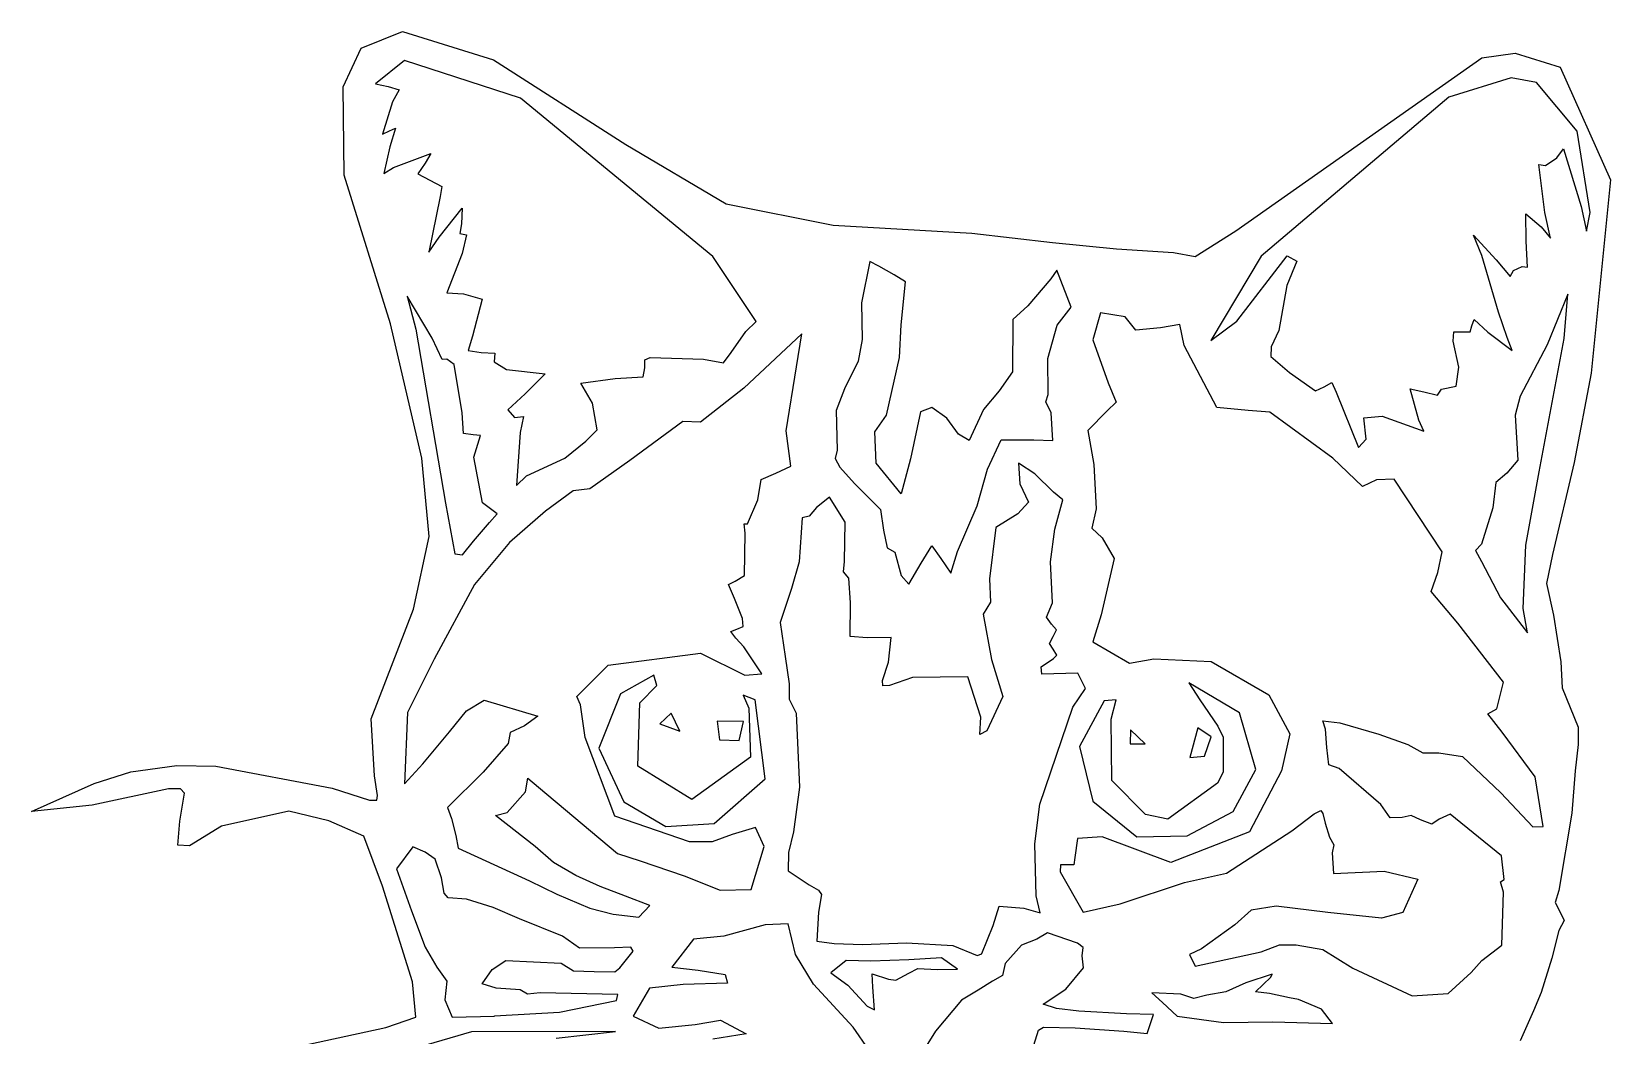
# Model space of a CAD drawing. Extents: x 6 to 289, y 8 to 203.
# Drawn here: x 90.3 to 98.99, y 35.25 to 40.76 of the extents above; entities that cross this region are included whole.
import ezdxf

# ---------------------------------------------------------------- set-up
doc = ezdxf.new("R2010")
doc.units = 0

msp = doc.modelspace()

# ---------------------------------------------------------------- linework, layer by layer
at = {"layer": 'top-bottom'}
for p, q in [((92.116974, 40.672177), (92.344614, 40.763755)), ((92.344614, 40.763755), (92.844292, 40.608714)), ((92.018277, 40.459452), (92.116974, 40.672177)), ((98.278284, 40.620319), (98.462367, 40.645543)), ((98.462367, 40.645543), (98.709307, 40.568845)), ((92.354966, 40.605182), (92.196058, 40.476034)), ((92.992399, 40.397001), (92.354966, 40.605182)), ((92.844292, 40.608714), (93.571814, 40.143241)), ((96.926844, 39.668354), (98.278284, 40.620319)), ((98.709307, 40.568845), (98.986046, 39.949968)), ((92.023534, 39.97541), (92.018277, 40.459452)), ((92.196058, 40.476034), (92.265397, 40.461958)), ((92.265397, 40.461958), (92.326335, 40.44379)), ((98.439459, 40.508804), (98.097227, 40.403161)), ((98.579427, 40.483828), (98.439459, 40.508804)), ((98.802846, 40.216838), (98.579427, 40.483828)), ((92.289858, 40.377881), (92.233735, 40.199697)), ((92.326335, 40.44379), (92.289858, 40.377881)), ((94.051059, 39.528228), (92.992399, 40.397001)), ((98.097227, 40.403161), (97.066277, 39.529283)), ((92.233735, 40.199697), (92.27241, 40.217689)), ((92.27241, 40.217689), (92.305959, 40.232541)), ((92.305959, 40.232541), (92.275338, 40.129594)), ((98.875502, 39.768749), (98.802846, 40.216838)), ((92.275338, 40.129594), (92.242142, 39.984409)), ((93.571814, 40.143241), (94.123825, 39.8167)), ((98.690866, 40.069346), (98.728172, 40.1201)), ((98.728172, 40.1201), (98.826078, 39.803356)), ((92.29564, 40.016582), (92.499644, 40.094232)), ((92.468741, 40.040207), (92.429318, 39.981519)), ((92.499644, 40.094232), (92.468741, 40.040207)), ((98.626093, 39.77012), (98.592014, 40.032939)), ((98.592014, 40.032939), (98.628996, 40.02793)), ((98.628996, 40.02793), (98.690866, 40.069346)), ((92.279033, 39.158008), (92.023534, 39.97541)), ((92.242142, 39.984409), (92.29564, 40.016582)), ((92.429318, 39.981519), (92.495086, 39.947935)), ((92.495086, 39.947935), (92.561225, 39.913398)), ((98.986046, 39.949968), (98.880961, 38.886998)), ((92.550748, 39.857335), (92.488782, 39.552134)), ((92.561225, 39.913398), (92.550748, 39.857335)), ((92.545551, 39.633682), (92.671602, 39.792841)), ((92.671602, 39.792841), (92.668427, 39.707384)), ((94.123825, 39.8167), (94.712335, 39.700224)), ((98.523272, 39.611805), (98.520803, 39.762698)), ((98.520803, 39.762698), (98.60506, 39.690301)), ((98.656431, 39.629274), (98.626093, 39.77012)), ((98.826078, 39.803356), (98.853842, 39.667255)), ((98.853842, 39.667255), (98.875502, 39.768749)), ((92.668427, 39.707384), (92.659925, 39.654922)), ((94.712335, 39.700224), (95.474203, 39.656218)), ((98.60506, 39.690301), (98.656431, 39.629274)), ((92.488782, 39.552134), (92.545551, 39.633682)), ((92.659925, 39.654922), (92.696021, 39.646844)), ((92.696021, 39.646844), (92.672103, 39.545043)), ((95.474203, 39.656218), (95.917386, 39.605306)), ((95.917386, 39.605306), (96.269948, 39.570169)), ((96.701896, 39.528365), (96.926844, 39.668354)), ((98.279753, 39.532569), (98.233212, 39.644212)), ((98.233212, 39.644212), (98.358247, 39.508756)), ((98.530786, 39.468832), (98.523272, 39.611805)), ((92.672103, 39.545043), (92.587698, 39.327817)), ((94.288033, 39.170865), (94.051059, 39.528228)), ((94.914058, 39.500927), (94.868053, 39.272825)), ((94.962501, 39.47401), (94.914058, 39.500927)), ((96.269948, 39.570169), (96.582791, 39.550131)), ((96.582791, 39.550131), (96.701896, 39.528365)), ((97.066277, 39.529283), (96.787985, 39.06627)), ((96.932355, 39.172279), (97.20781, 39.531374)), ((97.262445, 39.501847), (97.207697, 39.368444)), ((97.20781, 39.531374), (97.262445, 39.501847)), ((98.37047, 39.222499), (98.279753, 39.532569)), ((98.358247, 39.508756), (98.434983, 39.418667)), ((95.048251, 39.427719), (94.962501, 39.47401)), ((95.11077, 39.388497), (95.048251, 39.427719)), ((95.942753, 39.453609), (95.909803, 39.40513)), ((96.021482, 39.250106), (95.942753, 39.453609)), ((98.434983, 39.418667), (98.453856, 39.450699)), ((98.453856, 39.450699), (98.500906, 39.473418)), ((98.500906, 39.473418), (98.530786, 39.468832)), ((92.587698, 39.327817), (92.679159, 39.322349)), ((95.087099, 39.152757), (95.11077, 39.388497)), ((95.909803, 39.40513), (95.782154, 39.25678)), ((97.207697, 39.368444), (97.163046, 39.120378)), ((92.507351, 39.078339), (92.370057, 39.30914)), ((92.370057, 39.30914), (92.418348, 39.128822)), ((92.679159, 39.322349), (92.78235, 39.292504)), ((92.78235, 39.292504), (92.728699, 39.090811)), ((94.868053, 39.272825), (94.870875, 39.071375)), ((95.782154, 39.25678), (95.699918, 39.18159)), ((95.94355, 39.151085), (96.021482, 39.250106)), ((98.752003, 39.320592), (98.638924, 39.042195)), ((98.731754, 39.07652), (98.752003, 39.320592)), ((92.450751, 38.420069), (92.279033, 39.158008)), ((94.232584, 39.116407), (94.288033, 39.170865)), ((95.077644, 38.972749), (95.087099, 39.152757)), ((95.699918, 39.18159), (95.698507, 38.893618)), ((96.182644, 39.217963), (96.1403, 39.070118)), ((96.317557, 39.196585), (96.182644, 39.217963)), ((96.377314, 39.122399), (96.317557, 39.196585)), ((96.619192, 39.154326), (96.512459, 39.134993)), ((96.642581, 39.037991), (96.619192, 39.154326)), ((96.787985, 39.06627), (96.932355, 39.172279)), ((98.22332, 39.147219), (98.237678, 39.181439)), ((98.237678, 39.181439), (98.312047, 39.11252)), ((98.417386, 39.082672), (98.37047, 39.222499)), ((92.418348, 39.128822), (92.581264, 38.173181)), ((92.562691, 38.961591), (92.507351, 39.078339)), ((92.728699, 39.090811), (92.704464, 39.010565)), ((94.151174, 39.000132), (94.232584, 39.116407)), ((94.540059, 39.103677), (94.220284, 38.80455)), ((94.510813, 38.922177), (94.540059, 39.103677)), ((94.870875, 39.071375), (94.849179, 38.953353)), ((95.892933, 38.967281), (95.94355, 39.151085)), ((96.1403, 39.070118), (96.223732, 38.833577)), ((96.512459, 39.134993), (96.377314, 39.122399)), ((97.163046, 39.120378), (97.120692, 39.03139)), ((98.121934, 39.063244), (98.124756, 39.113006)), ((98.124756, 39.113006), (98.1699, 39.113)), ((98.1699, 39.113), (98.2151, 39.113)), ((98.2151, 39.113), (98.22332, 39.147219)), ((98.312047, 39.11252), (98.445432, 39.01092)), ((98.445432, 39.01092), (98.417386, 39.082672)), ((98.594647, 38.344663), (98.731754, 39.07652)), ((92.704464, 39.010565), (92.777524, 39.000369)), ((92.777524, 39.000369), (92.852178, 38.996207)), ((92.852178, 38.996207), (92.849003, 38.948106)), ((94.109923, 38.944284), (94.151174, 39.000132)), ((96.821876, 38.698651), (96.642581, 39.037991)), ((97.120692, 39.03139), (97.118928, 38.978307)), ((98.152802, 38.918923), (98.121934, 39.063244)), ((98.638924, 39.042195), (98.48922, 38.760573)), ((92.588232, 38.964413), (92.562691, 38.961591)), ((92.629133, 38.935168), (92.588232, 38.964413)), ((92.673209, 38.668673), (92.629133, 38.935168)), ((92.849003, 38.948106), (92.915569, 38.907138)), ((92.915569, 38.907138), (93.129214, 38.883643)), ((93.66713, 38.866345), (93.676725, 38.916256)), ((93.6767, 38.9603), (93.706368, 38.972612)), ((93.676725, 38.916256), (93.6767, 38.9603)), ((93.706368, 38.972612), (93.998802, 38.963722)), ((93.998802, 38.963722), (94.109923, 38.944284)), ((94.452997, 38.570155), (94.510813, 38.922177)), ((94.849179, 38.953353), (94.775389, 38.800202)), ((95.006359, 38.656763), (95.077644, 38.972749)), ((95.698507, 38.893618), (95.625317, 38.789249)), ((95.893639, 38.77022), (95.892933, 38.967281)), ((97.118928, 38.978307), (97.221572, 38.88952)), ((98.137774, 38.815341), (98.152802, 38.918923)), ((93.129214, 38.883643), (93.018192, 38.773887)), ((93.32551, 38.831171), (93.5143, 38.858231)), ((93.388969, 38.721322), (93.32551, 38.831171)), ((93.5143, 38.858231), (93.66713, 38.866345)), ((96.223732, 38.833577), (96.267988, 38.72743)), ((97.221572, 38.88952), (97.364006, 38.789091)), ((97.364006, 38.789091), (97.412312, 38.811846)), ((97.412312, 38.811846), (97.454388, 38.83467)), ((97.454388, 38.83467), (97.477353, 38.782205)), ((98.057651, 38.79809), (98.137774, 38.815341)), ((98.880961, 38.886998), (98.786018, 38.395453)), ((93.018192, 38.773887), (92.923521, 38.684504)), ((93.414933, 38.574648), (93.388969, 38.721322)), ((94.220284, 38.80455), (93.982262, 38.618238)), ((94.775389, 38.800202), (94.728434, 38.681404)), ((95.625317, 38.789249), (95.538682, 38.686351)), ((95.881786, 38.728384), (95.893639, 38.77022)), ((95.910643, 38.669132), (95.881786, 38.728384)), ((96.267988, 38.72743), (96.218938, 38.680176)), ((97.477353, 38.782205), (97.600388, 38.478651)), ((97.932465, 38.628644), (97.885842, 38.800877)), ((97.885842, 38.800877), (97.960912, 38.783414)), ((97.960912, 38.783414), (98.036026, 38.765987)), ((98.036026, 38.765987), (98.057651, 38.79809)), ((98.48922, 38.760573), (98.462691, 38.655978)), ((92.678818, 38.554236), (92.673209, 38.668673)), ((92.923521, 38.684504), (92.959553, 38.642961)), ((92.959553, 38.642961), (93.010244, 38.647935)), ((93.010244, 38.647935), (92.991264, 38.560686)), ((94.728434, 38.681404), (94.733514, 38.462756)), ((94.941582, 38.56388), (95.006359, 38.656763)), ((95.192632, 38.673364), (95.136615, 38.415159)), ((95.254365, 38.69753), (95.192632, 38.673364)), ((95.337581, 38.639695), (95.254365, 38.69753)), ((95.401014, 38.550912), (95.337581, 38.639695)), ((95.538682, 38.686351), (95.460538, 38.51694)), ((95.920909, 38.517244), (95.910643, 38.669132)), ((96.218938, 38.680176), (96.113112, 38.571746)), ((96.994793, 38.680659), (96.821876, 38.698651)), ((97.114159, 38.671769), (96.994793, 38.680659)), ((97.460484, 38.419244), (97.114159, 38.671769)), ((97.63088, 38.640839), (97.731506, 38.650364)), ((97.642239, 38.523467), (97.63088, 38.640839)), ((97.731506, 38.650364), (97.959523, 38.568506)), ((98.462691, 38.655978), (98.476661, 38.407764)), ((92.732909, 38.54711), (92.678818, 38.554236)), ((92.773433, 38.544288), (92.732909, 38.54711)), ((92.991264, 38.560686), (92.971121, 38.269063)), ((93.352943, 38.51298), (93.414933, 38.574648)), ((93.884934, 38.621413), (93.594711, 38.405838)), ((93.982262, 38.618238), (93.884934, 38.621413)), ((94.479032, 38.375581), (94.452997, 38.570155)), ((94.948426, 38.392349), (94.941582, 38.56388)), ((95.460538, 38.51694), (95.401014, 38.550912)), ((96.113112, 38.571746), (96.145496, 38.38494)), ((97.959523, 38.568506), (97.932465, 38.628644)), ((92.736935, 38.425261), (92.773433, 38.544288)), ((93.236675, 38.420206), (93.352943, 38.51298)), ((94.733514, 38.462756), (94.723142, 38.417724)), ((95.560882, 38.35987), (95.636144, 38.520454)), ((95.636144, 38.520454), (95.816533, 38.52116)), ((95.816533, 38.52116), (95.920909, 38.517244)), ((97.600388, 38.478651), (97.642344, 38.523408)), ((97.642344, 38.523408), (97.642239, 38.523467)), ((92.490995, 37.988266), (92.450751, 38.420069)), ((92.783999, 38.173805), (92.736935, 38.425261)), ((93.025549, 38.322702), (93.236675, 38.420206)), ((93.594711, 38.405838), (93.373901, 38.250789)), ((94.397939, 38.337439), (94.479032, 38.375581)), ((94.723142, 38.417724), (94.749213, 38.369814)), ((95.086196, 38.223552), (94.948426, 38.392349)), ((95.136615, 38.415159), (95.086196, 38.223552)), ((95.821622, 38.333998), (95.730775, 38.392534)), ((95.730775, 38.392534), (95.738677, 38.278284)), ((96.145496, 38.38494), (96.15802, 38.140772)), ((97.621992, 38.264357), (97.460484, 38.419244)), ((98.476661, 38.407764), (98.416527, 38.336941)), ((98.786018, 38.395453), (98.666871, 37.890548)), ((92.971121, 38.269063), (93.025487, 38.322734)), ((93.025487, 38.322734), (93.025549, 38.322702)), ((94.297637, 38.190521), (94.3157, 38.301459)), ((94.3157, 38.301459), (94.397939, 38.337439)), ((94.749213, 38.369814), (94.830316, 38.280434)), ((95.504201, 38.156967), (95.560882, 38.35987)), ((95.923666, 38.232511), (95.821622, 38.333998)), ((97.699469, 38.300982), (97.621992, 38.264357)), ((97.79771, 38.303452), (97.699469, 38.300982)), ((98.060906, 37.904218), (97.79771, 38.303452)), ((98.356566, 38.285686), (98.339174, 38.145856)), ((98.416527, 38.336941), (98.356566, 38.285686)), ((98.521777, 37.94056), (98.594647, 38.344663)), ((93.283382, 38.240558), (93.130107, 38.128396)), ((93.373901, 38.250789), (93.283382, 38.240558)), ((94.692907, 38.205375), (94.619773, 38.148956)), ((94.777782, 38.068487), (94.692907, 38.205375)), ((94.830316, 38.280434), (94.971804, 38.137362)), ((95.738677, 38.278284), (95.786415, 38.177975)), ((95.976021, 38.189733), (95.923666, 38.232511)), ((92.581264, 38.173181), (92.632809, 37.894032)), ((92.864672, 38.113328), (92.783999, 38.173805)), ((92.822871, 38.066839), (92.864672, 38.113328)), ((93.130107, 38.128396), (92.933208, 37.956812)), ((94.2412, 38.0592), (94.297637, 38.190521)), ((94.619773, 38.148956), (94.581067, 38.100798)), ((94.971804, 38.137362), (94.98969, 38.024318)), ((95.395652, 37.906711), (95.504201, 38.156967)), ((95.728072, 38.113897), (95.607429, 38.038773)), ((95.786415, 38.177975), (95.728072, 38.113897)), ((95.9304, 38.030006), (95.976021, 38.189733)), ((96.15802, 38.140772), (96.134137, 38.03514)), ((98.339174, 38.145856), (98.27651, 37.94683)), ((92.7351, 37.96337), (92.822871, 38.066839)), ((94.222026, 38.059136), (94.2412, 38.0592)), ((94.227706, 38.006674), (94.222026, 38.059136)), ((94.541033, 38.091203), (94.525864, 37.85038)), ((94.581067, 38.100798), (94.541033, 38.091203)), ((94.775313, 37.851787), (94.777782, 38.068487)), ((94.98969, 38.024318), (95.008916, 37.9265)), ((95.607429, 38.038773), (95.572328, 37.75641)), ((95.906941, 37.849292), (95.9304, 38.030006)), ((96.134137, 38.03514), (96.191788, 37.981881)), ((92.405055, 37.589441), (92.490995, 37.988266)), ((92.674793, 37.888098), (92.7351, 37.96337)), ((92.933208, 37.956812), (92.74092, 37.725697)), ((94.224884, 37.774346), (94.227706, 38.006674)), ((95.195663, 37.842964), (95.255685, 37.938602)), ((95.255685, 37.938602), (95.304759, 37.867704)), ((96.191788, 37.981881), (96.257376, 37.869017)), ((98.27651, 37.94683), (98.243384, 37.912046)), ((98.506996, 37.593946), (98.521777, 37.94056)), ((92.632809, 37.894032), (92.674817, 37.888035)), ((92.674817, 37.888035), (92.674793, 37.888098)), ((94.769245, 37.795421), (94.775313, 37.851787)), ((95.008916, 37.9265), (95.050762, 37.902511)), ((95.050762, 37.902511), (95.087067, 37.775487)), ((95.304759, 37.867704), (95.358515, 37.787927)), ((95.358515, 37.787927), (95.395652, 37.906711)), ((96.257376, 37.869017), (96.186055, 37.557864)), ((98.037517, 37.792084), (98.060906, 37.904218)), ((98.243384, 37.912046), (98.277603, 37.851033)), ((98.277603, 37.851033), (98.380967, 37.651686)), ((98.666871, 37.890548), (98.634345, 37.730874)), ((94.172959, 37.743549), (94.224884, 37.774346)), ((94.525864, 37.85038), (94.482663, 37.702693)), ((94.79782, 37.760743), (94.769245, 37.795421)), ((95.087067, 37.775487), (95.127566, 37.726758)), ((95.127923, 37.726632), (95.195663, 37.842964)), ((95.918088, 37.624185), (95.906941, 37.849292)), ((98.000408, 37.687697), (98.037517, 37.792084)), ((92.74092, 37.725697), (92.519157, 37.315544)), ((94.136101, 37.725557), (94.172959, 37.743549)), ((94.170144, 37.648553), (94.136101, 37.725557)), ((94.482663, 37.702693), (94.421386, 37.516772)), ((94.807274, 37.624987), (94.79782, 37.760743)), ((95.127566, 37.726758), (95.127923, 37.726632)), ((95.572328, 37.75641), (95.577585, 37.62813)), ((98.147548, 37.511929), (98.000408, 37.687697)), ((98.634345, 37.730874), (98.672169, 37.557516)), ((94.213059, 37.539065), (94.170144, 37.648553)), ((94.805863, 37.439373), (94.807274, 37.624987)), ((95.577585, 37.62813), (95.536987, 37.562862)), ((95.884786, 37.545085), (95.918088, 37.624185)), ((98.380967, 37.651686), (98.530784, 37.459373)), ((98.530773, 37.459365), (98.506996, 37.593946)), ((92.171132, 36.987371), (92.405055, 37.589441)), ((94.217328, 37.494629), (94.213059, 37.539065)), ((94.421386, 37.516772), (94.449043, 37.329857)), ((95.536987, 37.562862), (95.582022, 37.312503)), ((95.91262, 37.508001), (95.884786, 37.545085)), ((95.940455, 37.476287), (95.91262, 37.508001)), ((96.186055, 37.557864), (96.140272, 37.41083)), ((98.398651, 37.189075), (98.147548, 37.511929)), ((98.672169, 37.557516), (98.712746, 37.300871)), ((94.149524, 37.466336), (94.183426, 37.480483)), ((94.177393, 37.431129), (94.149524, 37.466336)), ((94.220266, 37.383487), (94.177393, 37.431129)), ((94.183426, 37.480483), (94.217328, 37.494629)), ((94.899564, 37.432952), (94.805863, 37.439373)), ((95.032046, 37.434363), (94.899564, 37.432952)), ((95.017406, 37.298244), (95.032046, 37.434363)), ((95.902143, 37.401209), (95.921299, 37.438748)), ((95.921299, 37.438748), (95.940455, 37.476287)), ((98.530784, 37.459373), (98.530773, 37.459365)), ((93.474294, 37.281809), (93.983055, 37.347334)), ((93.983055, 37.347334), (94.226143, 37.227577)), ((94.319153, 37.234104), (94.220266, 37.383487)), ((94.449043, 37.329857), (94.470668, 37.178826)), ((95.921828, 37.369318), (95.902143, 37.401209)), ((95.941513, 37.337427), (95.921828, 37.369318)), ((95.924544, 37.318624), (95.941513, 37.337427)), ((96.140272, 37.41083), (96.342544, 37.292844)), ((92.519157, 37.315544), (92.372275, 37.021526)), ((93.302672, 37.10982), (93.474294, 37.281809)), ((94.983187, 37.198634), (95.017406, 37.298244)), ((95.582022, 37.312503), (95.645413, 37.110337)), ((95.855093, 37.273313), (95.924544, 37.318624)), ((95.859679, 37.232405), (95.855093, 37.273313)), ((96.342544, 37.292844), (96.47547, 37.316445)), ((96.47547, 37.316445), (96.790595, 37.302898)), ((96.790595, 37.302898), (97.107978, 37.119507)), ((98.712746, 37.300871), (98.720895, 37.158279)), ((93.726031, 37.227926), (93.542075, 37.124612)), ((93.649528, 37.075731), (93.742082, 37.170134)), ((93.742082, 37.170134), (93.726031, 37.227926)), ((94.226143, 37.227577), (94.319153, 37.234104)), ((94.470668, 37.178826), (94.4707, 37.0951)), ((94.986009, 37.169354), (94.983187, 37.198634)), ((95.022507, 37.170059), (94.986009, 37.169354)), ((95.148925, 37.214156), (95.022507, 37.170059)), ((95.452779, 37.217331), (95.148925, 37.214156)), ((95.524435, 36.995364), (95.452779, 37.217331)), ((96.057058, 37.238402), (95.859679, 37.232405)), ((96.099007, 37.15423), (96.057058, 37.238402)), ((96.946333, 37.019562), (96.667816, 37.185279)), ((96.667816, 37.185279), (96.728512, 37.090988)), ((98.361751, 37.041575), (98.398651, 37.189075)), ((98.720895, 37.158279), (98.764657, 37.049959)), ((92.695666, 37.03054), (92.793012, 37.08877)), ((92.793012, 37.08877), (93.088318, 37.001151)), ((93.322675, 37.064235), (93.302672, 37.10982)), ((93.542075, 37.124612), (93.424279, 36.826281)), ((93.639047, 36.727405), (93.649528, 37.075731)), ((94.283492, 37.091024), (94.2179, 37.117094)), ((94.2179, 37.117094), (94.247781, 37.04638)), ((94.338074, 36.657299), (94.283492, 37.091024)), ((94.4707, 37.0951), (94.508623, 37.018029)), ((95.645413, 37.110337), (95.557106, 36.921203)), ((96.030484, 37.050912), (96.099007, 37.15423)), ((96.202521, 37.085467), (96.067005, 36.834304)), ((96.267972, 37.090723), (96.202521, 37.085467)), ((96.240702, 36.986015), (96.267972, 37.090723)), ((96.728512, 37.090988), (96.827166, 36.946028)), ((97.107978, 37.119507), (97.224077, 36.90389)), ((92.190782, 36.674394), (92.171132, 36.987371)), ((92.372275, 37.021526), (92.355271, 36.630335)), ((92.602145, 36.91576), (92.695666, 37.03054)), ((93.088318, 37.001151), (93.015988, 36.94889)), ((93.349274, 36.884407), (93.322675, 37.064235)), ((93.821143, 37.019022), (93.758839, 36.958817)), ((93.868323, 36.918653), (93.821143, 37.019022)), ((94.247781, 37.04638), (94.256953, 36.777215)), ((94.508623, 37.018029), (94.527215, 36.612484)), ((95.518438, 36.90039), (95.524435, 36.995364)), ((95.848134, 36.518748), (96.030484, 37.050912)), ((96.244724, 36.647938), (96.240702, 36.986015)), ((97.035713, 36.707891), (96.946333, 37.019562)), ((98.311787, 37.01427), (98.361751, 37.041575)), ((98.391426, 36.913813), (98.311787, 37.01427)), ((98.764657, 37.049959), (98.808416, 36.941635)), ((92.456871, 36.740324), (92.602145, 36.91576)), ((92.936239, 36.91164), (92.925691, 36.851929)), ((93.015988, 36.94889), (92.936239, 36.91164)), ((93.758839, 36.958817), (93.868323, 36.918654)), ((93.868323, 36.918654), (93.868323, 36.918653)), ((94.220084, 36.972463), (94.073706, 36.973521)), ((94.073706, 36.973521), (94.086582, 36.872274)), ((94.195425, 36.868718), (94.220084, 36.972463)), ((95.557106, 36.921203), (95.518438, 36.90039)), ((96.346764, 36.927116), (96.345, 36.849809)), ((96.428065, 36.849809), (96.346764, 36.927116)), ((96.717507, 36.936902), (96.674003, 36.774134)), ((96.791319, 36.888025), (96.717507, 36.936902)), ((96.827166, 36.946028), (96.856482, 36.886723)), ((97.224077, 36.90389), (97.177309, 36.701544)), ((97.418994, 36.929569), (97.40513, 36.975786)), ((97.40513, 36.975786), (97.497696, 36.965626)), ((97.426756, 36.828664), (97.418994, 36.929569)), ((97.497696, 36.965626), (97.712068, 36.901929)), ((97.712068, 36.901929), (97.872917, 36.84679)), ((98.571628, 36.668947), (98.391426, 36.913813)), ((98.808416, 36.941635), (98.80861, 36.845832)), ((92.925691, 36.851929), (92.787466, 36.693666)), ((93.512296, 36.452428), (93.349274, 36.884407)), ((93.424279, 36.826281), (93.562113, 36.530546)), ((94.086582, 36.872274), (94.1954, 36.868676)), ((94.1954, 36.868676), (94.195425, 36.868718)), ((96.067005, 36.834304), (96.139762, 36.533986)), ((96.345, 36.849809), (96.427949, 36.849809)), ((96.427949, 36.849809), (96.428065, 36.849809)), ((96.754669, 36.782284), (96.791319, 36.888025)), ((96.856482, 36.886723), (96.8565, 36.7908)), ((97.43815, 36.734557), (97.426756, 36.828664)), ((97.872917, 36.84679), (97.953773, 36.800128)), ((98.80861, 36.845832), (98.791888, 36.701098)), ((90.849832, 36.695382), (91.10411, 36.731097)), ((91.10411, 36.731097), (91.318672, 36.727569)), ((91.318672, 36.727569), (91.956849, 36.606157)), ((92.355271, 36.630335), (92.456871, 36.740324)), ((93.935771, 36.543038), (93.639047, 36.727405)), ((94.256953, 36.777215), (93.935771, 36.543038)), ((96.674003, 36.774134), (96.754669, 36.782283)), ((96.754669, 36.782283), (96.754669, 36.782284)), ((96.8565, 36.7908), (96.8565, 36.6949)), ((97.494436, 36.714555), (97.43815, 36.734557)), ((97.953773, 36.800128), (98.0432, 36.8002)), ((98.0432, 36.8002), (98.172376, 36.780974)), ((98.172376, 36.780974), (98.38315, 36.581218)), ((90.648576, 36.631674), (90.849832, 36.695382)), ((92.206022, 36.564903), (92.190782, 36.674394)), ((92.787466, 36.693666), (92.591375, 36.498933)), ((93.019717, 36.585072), (93.032946, 36.66112)), ((93.032946, 36.66112), (93.091151, 36.611788)), ((94.057849, 36.41281), (94.338074, 36.657299)), ((96.428768, 36.461263), (96.244724, 36.647938)), ((96.8565, 36.6949), (96.826126, 36.633185)), ((96.912124, 36.477442), (97.035713, 36.707891)), ((97.177309, 36.701544), (97.002011, 36.365295)), ((97.723438, 36.517042), (97.494436, 36.714555)), ((98.616794, 36.394867), (98.571628, 36.668947)), ((98.791888, 36.701098), (98.773261, 36.468431)), ((90.304728, 36.478646), (90.648576, 36.631674)), ((91.05693, 36.601878), (90.638409, 36.512971)), ((91.124176, 36.603289), (91.05693, 36.601878)), ((91.120437, 36.424833), (91.145907, 36.577995)), ((91.145907, 36.577995), (91.124176, 36.603289)), ((91.956849, 36.606157), (92.162144, 36.540491)), ((92.2032, 36.540138), (92.206022, 36.564903)), ((92.920411, 36.472377), (93.019717, 36.585072)), ((93.091151, 36.611788), (93.525596, 36.247733)), ((94.527215, 36.612484), (94.49423, 36.366313)), ((96.826126, 36.633185), (96.552639, 36.436604)), ((98.38315, 36.581218), (98.559969, 36.393456)), ((90.638409, 36.512971), (90.304728, 36.478646)), ((91.719617, 36.48049), (91.348803, 36.398036)), ((91.939993, 36.425679), (91.719617, 36.48049)), ((92.162144, 36.540491), (92.2032, 36.540138)), ((92.591375, 36.498933), (92.614094, 36.439628)), ((92.854858, 36.45629), (92.920411, 36.472377)), ((93.562113, 36.530546), (93.792645, 36.395685)), ((95.820652, 36.29973), (95.848134, 36.518748)), ((96.139762, 36.533986), (96.382024, 36.338448)), ((96.659289, 36.344061), (96.912124, 36.477442)), ((97.235131, 36.371059), (97.357675, 36.464281)), ((97.357675, 36.464281), (97.393545, 36.482801)), ((97.393545, 36.482801), (97.405575, 36.466327)), ((97.405575, 36.466327), (97.417605, 36.413636)), ((97.775832, 36.443064), (97.723438, 36.517042)), ((98.104402, 36.462467), (98.04402, 36.435092)), ((98.387065, 36.234414), (98.104402, 36.462467)), ((98.773261, 36.468431), (98.702258, 36.044213)), ((91.108336, 36.292905), (91.120437, 36.424833)), ((91.348803, 36.398036), (91.173427, 36.288566)), ((92.131459, 36.342442), (91.939993, 36.425679)), ((92.614094, 36.439628), (92.636601, 36.346756)), ((93.073883, 36.285415), (92.854858, 36.45629)), ((93.923098, 36.311987), (93.512296, 36.452428)), ((93.792645, 36.395685), (94.057867, 36.412796)), ((94.057867, 36.412796), (94.057849, 36.41281)), ((94.285859, 36.38946), (94.156358, 36.35076)), ((94.333544, 36.284788), (94.285859, 36.38946)), ((96.552639, 36.436604), (96.428768, 36.461263)), ((97.417605, 36.413636), (97.441664, 36.336378)), ((97.841184, 36.444828), (97.775832, 36.443064)), ((97.889783, 36.455694), (97.841184, 36.444828)), ((97.942216, 36.431705), (97.889783, 36.455694)), ((98.003747, 36.407716), (97.942216, 36.431705)), ((98.04402, 36.435092), (98.003747, 36.407716)), ((98.559969, 36.393456), (98.616794, 36.394867)), ((91.173427, 36.288566), (91.108336, 36.292905)), ((92.234999, 36.067068), (92.131459, 36.342442)), ((92.636601, 36.346756), (92.650147, 36.276867)), ((94.046277, 36.312057), (93.923098, 36.311987)), ((94.156358, 36.35076), (94.046277, 36.312057)), ((94.49423, 36.366313), (94.465937, 36.25177)), ((95.829295, 36.015318), (95.820652, 36.29973)), ((96.055546, 36.330257), (96.041859, 36.225327)), ((96.190949, 36.338794), (96.055546, 36.330257)), ((96.569563, 36.197962), (96.190949, 36.338794)), ((96.382024, 36.338448), (96.659286, 36.344128)), ((97.002011, 36.365295), (96.569563, 36.197962)), ((96.659286, 36.344128), (96.659289, 36.344061)), ((96.874727, 36.139895), (97.235131, 36.371059)), ((97.441664, 36.336378), (97.465723, 36.29535)), ((97.465723, 36.29535), (97.455352, 36.25048)), ((92.401687, 36.283214), (92.311055, 36.162233)), ((92.468263, 36.253545), (92.401687, 36.283214)), ((92.5236, 36.215565), (92.468263, 36.253545)), ((92.558313, 36.11345), (92.5236, 36.215565)), ((92.650147, 36.276867), (93.041765, 36.096411)), ((93.174887, 36.197958), (93.073883, 36.285415)), ((93.525596, 36.247733), (93.651072, 36.206123)), ((93.651072, 36.206123), (93.893313, 36.124218)), ((94.260761, 36.049892), (94.333544, 36.284788)), ((94.465937, 36.25177), (94.464174, 36.151003)), ((96.041859, 36.225327), (96.035332, 36.184271)), ((97.455352, 36.25048), (97.464206, 36.137704)), ((98.401387, 36.104765), (98.387065, 36.234414)), ((92.311055, 36.162233), (92.39399, 35.93205)), ((93.298063, 36.125311), (93.174887, 36.197958)), ((93.430361, 36.065547), (93.298063, 36.125311)), ((93.893313, 36.124218), (94.090618, 36.045902)), ((94.464174, 36.151003), (94.580859, 36.074066)), ((95.9624, 36.1842), (95.959578, 36.146964)), ((95.959578, 36.146964), (96.086006, 35.923893)), ((95.9989, 36.1842), (95.9624, 36.1842)), ((96.035332, 36.184271), (95.9989, 36.1842)), ((96.643933, 36.088524), (96.874727, 36.139895)), ((97.464206, 36.137704), (97.741323, 36.150757)), ((97.741323, 36.150757), (97.926524, 36.106818)), ((92.398663, 35.541018), (92.234999, 36.067068)), ((92.574223, 36.029387), (92.558313, 36.11345)), ((92.596131, 36.003916), (92.574223, 36.029387)), ((93.041765, 36.096411), (93.193378, 36.023245)), ((93.569549, 36.011914), (93.430361, 36.065547)), ((94.090618, 36.045902), (94.260761, 36.049892)), ((94.580859, 36.074066), (94.632456, 36.045032)), ((94.632456, 36.045032), (94.647414, 36.022208)), ((96.290779, 35.969991), (96.643933, 36.088524)), ((97.926524, 36.106818), (97.843886, 35.922619)), ((98.381491, 36.091536), (98.401387, 36.104765)), ((98.397295, 36.035148), (98.381491, 36.091536)), ((98.388193, 35.743147), (98.397295, 36.035148)), ((98.702258, 36.044213), (98.68162, 35.97709)), ((92.696196, 35.996402), (92.596131, 36.003916)), ((92.842411, 35.949945), (92.696196, 35.996402)), ((92.987127, 35.888047), (92.842411, 35.949945)), ((93.193378, 36.023245), (93.375069, 35.946954)), ((93.375069, 35.946954), (93.502806, 35.914216)), ((93.704084, 35.961887), (93.569549, 36.011914)), ((93.643099, 35.89789), (93.704084, 35.961887)), ((94.647414, 36.022208), (94.632032, 35.925003)), ((95.592406, 35.851598), (95.624861, 35.957533)), ((95.624861, 35.957533), (95.760969, 35.946914)), ((95.760969, 35.946914), (95.851026, 35.921796)), ((95.851026, 35.921796), (95.829295, 36.015318)), ((96.086006, 35.923893), (96.290779, 35.969991)), ((97.148453, 35.956803), (97.010362, 35.936166)), ((97.432668, 35.923466), (97.148453, 35.956803)), ((98.68162, 35.97709), (98.706562, 35.932435)), ((92.39399, 35.93205), (92.468341, 35.732241)), ((93.22395, 35.791859), (92.987127, 35.888047)), ((93.502806, 35.914216), (93.643172, 35.897883)), ((93.643172, 35.897883), (93.643099, 35.89789)), ((94.338184, 35.854613), (94.111832, 35.793057)), ((94.464901, 35.859834), (94.338184, 35.854613)), ((94.506046, 35.691556), (94.464901, 35.859834)), ((94.632032, 35.925003), (94.622732, 35.764858)), ((96.920154, 35.854505), (96.737867, 35.723731)), ((97.010362, 35.936166), (96.920154, 35.854505)), ((97.727371, 35.891998), (97.432668, 35.923466)), ((97.843886, 35.922619), (97.727371, 35.891998)), ((98.731503, 35.879272), (98.702963, 35.824824)), ((98.706562, 35.932435), (98.731503, 35.879272)), ((93.317478, 35.72753), (93.22395, 35.791859)), ((93.944704, 35.777182), (93.824979, 35.623325)), ((94.111832, 35.793057), (93.944704, 35.777182)), ((95.530289, 35.696754), (95.592406, 35.851598)), ((95.83262, 35.776089), (95.747438, 35.74321)), ((95.8899, 35.810484), (95.83262, 35.776089)), ((96.055197, 35.754506), (95.8899, 35.810484)), ((98.702963, 35.824824), (98.662976, 35.671387)), ((92.468341, 35.732241), (92.533859, 35.622055)), ((93.510098, 35.728588), (93.317478, 35.72753)), ((93.599058, 35.732116), (93.510098, 35.728588)), ((93.539844, 35.617947), (93.612851, 35.709856)), ((93.612851, 35.709856), (93.599058, 35.732116)), ((94.603529, 35.529716), (94.506046, 35.691556)), ((94.622732, 35.764858), (94.718286, 35.752075)), ((94.718286, 35.752075), (94.874079, 35.746854)), ((94.874079, 35.746854), (95.116017, 35.755779)), ((95.116017, 35.755779), (95.369551, 35.741915)), ((95.369551, 35.741915), (95.504732, 35.686794)), ((95.504732, 35.686794), (95.530591, 35.696248)), ((95.530591, 35.696248), (95.530289, 35.696754)), ((95.747438, 35.74321), (95.657639, 35.643321)), ((96.086876, 35.730305), (96.055197, 35.754506)), ((96.080703, 35.68545), (96.086876, 35.730305)), ((96.089099, 35.618351), (96.080703, 35.68545)), ((96.737867, 35.723731), (96.670776, 35.691134)), ((96.670776, 35.691134), (96.703196, 35.62737)), ((96.703196, 35.62737), (97.066341, 35.70605)), ((97.066341, 35.70605), (97.16671, 35.745381)), ((97.16671, 35.745381), (97.257949, 35.745734)), ((97.257949, 35.745734), (97.403935, 35.719381)), ((97.403935, 35.719381), (97.568872, 35.61769)), ((98.279732, 35.659557), (98.388193, 35.743147)), ((92.533859, 35.622055), (92.587893, 35.545315)), ((92.782552, 35.530775), (92.8381, 35.609769)), ((92.8381, 35.609769), (92.912237, 35.658266)), ((92.912237, 35.658266), (93.216595, 35.643978)), ((93.216595, 35.643978), (93.284155, 35.602283)), ((93.284155, 35.602283), (93.397552, 35.599461)), ((93.397552, 35.599461), (93.510952, 35.596639)), ((93.510952, 35.596639), (93.539844, 35.617947)), ((93.824979, 35.623325), (93.970754, 35.606462)), ((93.970754, 35.606462), (94.119023, 35.582932)), ((94.782878, 35.659941), (94.69866, 35.590652)), ((94.919738, 35.654614), (94.782878, 35.659941)), ((95.127644, 35.663434), (94.919738, 35.654614)), ((95.127496, 35.589277), (95.177682, 35.615276)), ((95.30707, 35.673241), (95.127644, 35.663434)), ((95.177682, 35.615276), (95.283769, 35.609067)), ((95.283769, 35.609067), (95.395628, 35.612242)), ((95.395628, 35.612242), (95.30707, 35.673241)), ((95.657639, 35.643321), (95.64261, 35.576685)), ((95.992406, 35.502224), (96.089099, 35.618351)), ((97.568872, 35.61769), (97.896641, 35.464525)), ((98.219831, 35.593369), (98.279732, 35.659557)), ((98.662976, 35.671387), (98.605643, 35.483907)), ((92.416831, 35.347954), (92.398663, 35.541018)), ((92.587893, 35.545315), (92.576534, 35.442473)), ((92.85962, 35.507633), (92.782552, 35.530775)), ((92.990751, 35.498637), (92.85962, 35.507633)), ((93.703265, 35.507106), (93.612951, 35.352978)), ((93.886593, 35.526474), (93.703265, 35.507106)), ((94.130665, 35.533812), (93.886593, 35.526474)), ((94.119023, 35.582932), (94.130665, 35.533812)), ((94.822374, 35.292163), (94.603529, 35.529716)), ((94.69866, 35.590652), (94.793186, 35.522693)), ((94.793186, 35.522693), (94.899393, 35.408813)), ((94.931211, 35.51216), (94.926166, 35.586211)), ((94.926166, 35.586211), (95.016114, 35.556578)), ((94.939889, 35.387827), (94.931211, 35.51216)), ((95.016114, 35.556578), (95.05717, 35.550122)), ((95.05717, 35.550122), (95.127496, 35.589277)), ((95.589158, 35.546099), (95.509194, 35.496612)), ((95.64261, 35.576685), (95.589158, 35.546099)), ((96.98212, 35.536836), (96.871094, 35.486089)), ((97.125647, 35.583195), (96.98212, 35.536836)), ((97.034405, 35.486527), (97.118803, 35.568166)), ((97.118803, 35.568166), (97.125647, 35.583195)), ((98.093879, 35.476949), (98.219831, 35.593369)), ((92.576534, 35.442473), (92.616489, 35.347611)), ((93.031751, 35.474613), (92.990751, 35.498637)), ((93.101043, 35.482233), (93.031751, 35.474613)), ((93.528626, 35.473061), (93.101043, 35.482233)), ((93.206812, 35.375691), (93.521253, 35.439724)), ((93.521253, 35.439724), (93.528626, 35.473061)), ((95.417648, 35.441621), (95.274114, 35.271566)), ((95.509194, 35.496612), (95.417648, 35.441621)), ((95.867621, 35.419746), (95.992406, 35.502224)), ((96.62391, 35.473566), (96.464617, 35.481609)), ((96.464617, 35.481609), (96.523182, 35.428999)), ((96.523182, 35.428999), (96.603251, 35.35317)), ((96.694705, 35.450706), (96.62391, 35.473566)), ((96.766471, 35.468344), (96.694705, 35.450706)), ((96.871094, 35.486089), (96.766471, 35.468344)), ((97.110686, 35.477037), (97.034405, 35.486527)), ((97.221243, 35.453789), (97.110686, 35.477037)), ((97.271136, 35.444652), (97.221243, 35.453789)), ((97.396569, 35.391256), (97.271136, 35.444652)), ((97.896641, 35.464525), (98.093886, 35.476908)), ((98.093886, 35.476908), (98.093879, 35.476949)), ((98.605643, 35.483907), (98.563239, 35.38242)), ((92.253379, 35.290514), (92.416831, 35.347954)), ((92.616489, 35.347611), (92.85098, 35.353944)), ((92.850969, 35.354454), (93.206812, 35.375691)), ((92.85098, 35.353944), (92.850969, 35.354454)), ((93.612951, 35.352978), (93.753261, 35.286808)), ((94.899393, 35.408813), (94.939935, 35.387858)), ((94.939935, 35.387858), (94.939889, 35.387827)), ((95.939444, 35.394553), (95.867621, 35.419746)), ((96.06262, 35.379843), (95.939444, 35.394553)), ((96.325601, 35.365978), (96.06262, 35.379843)), ((96.473975, 35.363156), (96.325601, 35.365978)), ((96.43972, 35.258037), (96.473975, 35.363156)), ((96.603251, 35.35317), (96.858983, 35.318704)), ((97.458506, 35.312526), (97.396569, 35.391256)), ((98.563239, 35.38242), (98.49051, 35.218137)), ((91.591955, 35.148162), (92.253379, 35.290514)), ((92.723236, 35.266436), (92.44069, 35.184433)), ((93.515245, 35.268059), (92.723236, 35.266436)), ((93.188566, 35.231346), (93.515245, 35.268059)), ((93.753261, 35.286808), (93.953804, 35.307304)), ((93.953804, 35.307304), (94.092911, 35.331046)), ((94.233309, 35.256813), (94.050828, 35.227025)), ((94.092911, 35.331046), (94.233309, 35.256813)), ((94.909019, 35.168988), (94.822374, 35.292163)), ((95.274114, 35.271566), (95.187546, 35.130142)), ((95.816547, 35.193865), (95.840888, 35.276075)), ((95.840888, 35.276075), (95.869604, 35.293537)), ((95.869604, 35.293537), (96.043657, 35.288739)), ((96.043657, 35.288739), (96.310131, 35.270981)), ((96.310131, 35.270981), (96.43972, 35.258037)), ((96.858979, 35.3187), (97.130208, 35.322475)), ((96.858983, 35.318704), (96.858979, 35.3187)), ((97.130208, 35.322475), (97.458506, 35.312526))]:
    msp.add_line(p, q, dxfattribs=at)

doc.saveas('drawing.dxf')
